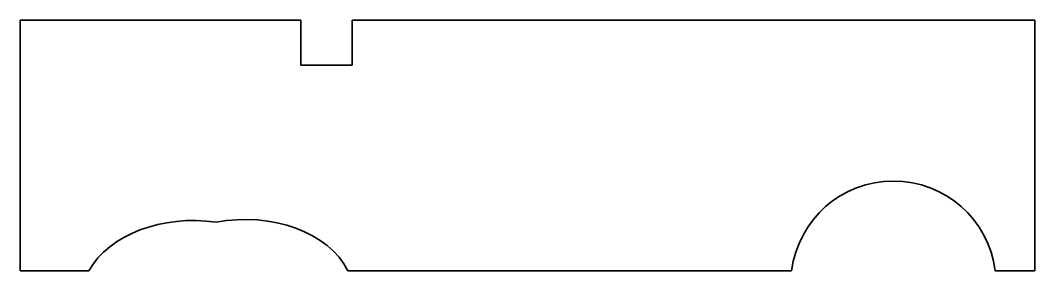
# Model space of a CAD drawing. Extents: x 160.6 to 259.4, y 196 to 220.4.
import ezdxf

# ---------------------------------------------------------------- set-up
doc = ezdxf.new("R2010")
doc.units = 0

msp = doc.modelspace()

# ---------------------------------------------------------------- linework, layer by layer
at = {"color": 7, "lineweight": 35}
for p, q in [((160.580658, 220.398041), (160.580658, 196.009735)), ((187.913437, 220.398041), (160.580658, 220.398041)), ((259.419312, 220.398041), (192.913437, 220.398041)), ((259.419312, 196.009735), (259.419312, 220.398041)), ((192.483887, 196.009735), (235.732498, 196.009735))]:
    msp.add_line(p, q, dxfattribs=at)
at = {"color": 7, "lineweight": 35, "ltscale": 0.043723}
for p, q in [((187.913437, 218.649109), (187.913437, 220.398041)), ((192.913437, 220.398041), (192.913437, 218.649109))]:
    msp.add_line(p, q, dxfattribs=at)
at = {"color": 7, "lineweight": 35, "ltscale": 0.065816}
for p, q in [((187.913437, 218.649109), (187.913437, 216.016479)), ((192.913437, 218.649109), (192.913437, 216.016479))]:
    msp.add_line(p, q, dxfattribs=at)
at = {"color": 7, "lineweight": 35, "ltscale": 0.125}
msp.add_line((187.913437, 216.016479), (192.913437, 216.016479), dxfattribs=at)
at = {"color": 7, "lineweight": 35, "ltscale": 0.167274}
msp.add_line((160.580658, 196.009735), (167.271606, 196.009735), dxfattribs=at)
at = {"color": 7, "lineweight": 35, "ltscale": 0.096201}
msp.add_line((255.571289, 196.009735), (259.419312, 196.009735), dxfattribs=at)
at = {"color": 7, "lineweight": 35}
msp.add_arc((245.651901, 194.742615), 10, 7.279634, 172.720362, dxfattribs=at)
for centre, start_param, end_param in [((182.346542, 193.495514), 0.313803178, 1.811002968), ((177.252808, 193.39563), 1.330589686, 2.757664101)]:
    msp.add_ellipse(centre, major_axis=(10.705475, 0.209896), ratio=0.700441, start_param=start_param, end_param=end_param, dxfattribs=at)

doc.saveas('drawing.dxf')
